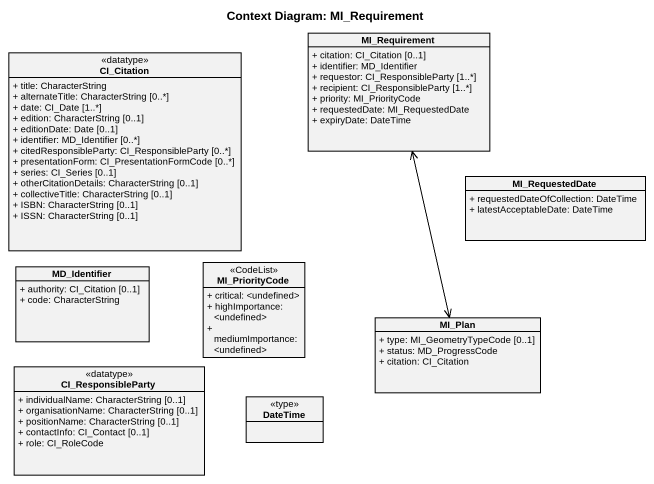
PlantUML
@startuml
title Context Diagram: MI_Requirement
hide circle
hide empty members
skinparam classAttributeIconSize 0
class MI_Requirement {
  + citation: CI_Citation [0..1]
  + identifier: MD_Identifier
  + requestor: CI_ResponsibleParty [1..*]
  + recipient: CI_ResponsibleParty [1..*]
  + priority: MI_PriorityCode
  + requestedDate: MI_RequestedDate
  + expiryDate: DateTime
}
class CI_Citation <<datatype>> {
  + title: CharacterString
  + alternateTitle: CharacterString [0..*]
  + date: CI_Date [1..*]
  + edition: CharacterString [0..1]
  + editionDate: Date [0..1]
  + identifier: MD_Identifier [0..*]
  + citedResponsibleParty: CI_ResponsibleParty [0..*]
  + presentationForm: CI_PresentationFormCode [0..*]
  + series: CI_Series [0..1]
  + otherCitationDetails: CharacterString [0..1]
  + collectiveTitle: CharacterString [0..1]
  + ISBN: CharacterString [0..1]
  + ISSN: CharacterString [0..1]
}
class MI_RequestedDate {
  + requestedDateOfCollection: DateTime
  + latestAcceptableDate: DateTime
}
class MD_Identifier {
  + authority: CI_Citation [0..1]
  + code: CharacterString
}
class MI_PriorityCode <<CodeList>> {
  + critical: <undefined>
  + highImportance: <undefined>
  + mediumImportance: <undefined>
}
class MI_Plan {
  + type: MI_GeometryTypeCode [0..1]
  + status: MD_ProgressCode
  + citation: CI_Citation
}
class CI_ResponsibleParty <<datatype>> {
  + individualName: CharacterString [0..1]
  + organisationName: CharacterString [0..1]
  + positionName: CharacterString [0..1]
  + contactInfo: CI_Contact [0..1]
  + role: CI_RoleCode
}
class DateTime <<type>>
MI_Requirement <--> MI_Plan
@enduml
